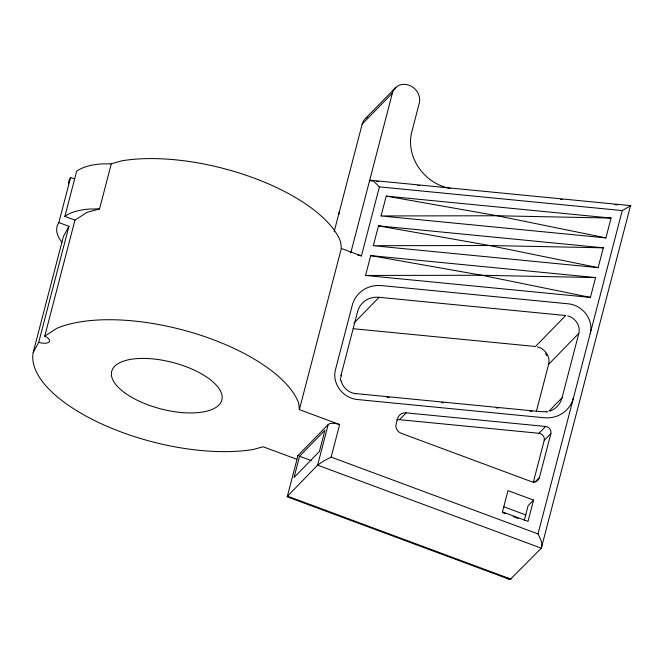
<?xml version="1.0" encoding="UTF-8"?>
<svg xmlns="http://www.w3.org/2000/svg" width="664" height="664" viewBox="0 0 664 664"><rect width="100%" height="100%" fill="white"/><g stroke="black" fill="none" stroke-linecap="round" stroke-linejoin="round"><path stroke-width="1" d="M338.764 214.48L339.362 211.691M340.964 377.26L341.362 374.986M61.993 242.318L59.992 239.629A68.89 29.009 14.6 0 1 58.847 222.581L70.6 177.462L74.268 178.823M111.303 163.767L99.55 208.886L86.876 212.397L74.974 220.133L64.889 216.389L76.634 171.27A68.89 29.009 14.6 0 1 101.592 163.917L111.303 163.767L122.159 160.754A137.68 57.967 14.6 0 1 340.64 241.887L341.329 248.477L299.364 409.605L339.628 424.562L331.153 457.106L322.837 461.505L317.624 465.14L286.989 496.73L510.11 579.589L541.309 548.198C543.268 543.418 539.981 538.222 538.023 533.922L622.251 210.579L630.8 205.641L630.402 206.189M296.667 459.222L263.11 446.764L253.357 449.462A137.68 57.967 14.6 0 1 105.385 425.607A137.68 57.967 14.6 0 1 33.2 352.451L63.42 236.442L68.931 226.333L58.847 222.581M33.2 352.451L38.719 342.342L68.931 226.333M38.719 342.342A9.255 3.901 14.6 0 0 49.111 341.985A9.255 3.901 14.6 0 0 44.754 336.15L74.974 220.133M334.141 231.736L362.171 124.127A14.683 12.956 44.3 0 1 367.723 116.864M339.628 424.562A9.18 3.868 14.6 0 0 328.199 424.528L297.987 455.496L287.412 496.099L511.106 579.166M350.766 252.901L392.374 93.159A14.683 12.956 44.3 0 1 409.19 85.266A14.683 12.956 44.3 0 1 419.291 103.152L411.78 131.978A44.612 39.35 44.3 0 0 450.109 188.427M299.564 456.243L294.027 477.507L319.401 451.503L324.945 430.231L299.564 456.243L311.217 460.567M357.581 254.901A9.18 3.868 14.6 0 1 361.415 255.93L379.41 186.874L373.699 181.247L370.587 180.243L369.566 180.724L371.608 180.923M365.557 275.452L370.719 255.615L595.575 277.569L590.412 297.406L365.557 275.452L481.774 275.269L595.575 277.569M373.309 245.697L378.472 225.868L603.327 247.813L598.156 267.65L373.309 245.697L489.526 245.522L603.327 247.813M381.053 215.949L386.224 196.112L611.071 218.066L605.908 237.903L381.053 215.949L497.27 215.767L611.071 218.066M328.199 424.528L317.624 465.14L541.309 548.198L630.136 207.193M340.873 375.882L357.522 311.956M536.321 411.555L548.63 364.304L578.834 333.336A13.944 12.292 44.3 0 0 567.72 315.881M533.3 482.363L544.231 440.406L550.871 433.592A5.578 4.922 44.3 0 0 545.625 426.471L406.169 412.859A9.669 8.524 44.3 0 0 397.553 418.627L396.076 424.313A7.345 6.474 44.3 0 0 401.122 433.26L531.017 481.491A7.345 6.474 44.3 0 0 539.425 477.549L550.871 433.592M524.336 520.178L528.112 505.677L533.549 500.1L507.985 490.613L502.449 511.878L528.013 521.373L533.549 500.1M550.033 411.058A24.17 21.314 44.3 0 0 562.043 397.794L578.834 333.336M365.656 118.35L395.86 87.391M362.171 124.127L392.374 93.159M353.929 323.119L379.102 297.314L565.371 315.5M396.624 419.856A9.669 8.524 44.3 0 1 399.521 419.673L406.169 412.859M565.703 315.533L535.491 346.5L353.24 328.705M549.095 411.058L562.043 397.794M399.521 419.673L538.977 433.285L545.625 426.471M534.777 482.313L539.425 477.549M44.754 336.15L56.656 328.414A137.68 57.967 14.6 0 1 195.233 333.519A137.68 57.967 14.6 0 1 298.667 403.023L299.364 409.605M546.256 411.638L541.085 411.68L355.032 393.52L355.746 393.627C348.758 392.997 342.599 387.527 341.105 380.679L341.221 381.352M99.55 208.886L89.839 209.035A68.89 29.009 14.6 0 0 64.889 216.389M370.587 180.243L630.8 205.641M376.704 181.421L378.746 181.621M417.772 185.43L419.831 185.638M560.582 199.374L562.632 199.573M614.997 204.686L617.055 204.885M379.41 186.874L622.251 210.579M387.145 397.238L389.195 397.437M441.618 402.558L443.668 402.757M496.091 407.879L498.141 408.078M530.005 411.19L532.063 411.389M386.224 196.112L497.27 215.767L605.908 237.903M378.472 225.868L489.526 245.522L598.156 267.65M370.719 255.615L481.774 275.269L590.412 297.406M341.329 248.477L361.415 255.93M502.59 512.674L505.495 513.745M513.239 516.625L518.078 518.426M331.153 457.106L538.023 533.922M503.619 506.698L525.888 514.974M507.122 578.078L508.749 579.216M545.493 353.638L546.729 355.58M538.977 433.285A5.578 4.922 44.3 0 1 544.231 440.406M537.508 346.849A13.944 12.292 44.3 0 1 548.63 364.304M357.581 311.74A24.17 21.314 44.3 0 1 379.102 297.314M68.442 183.745A68.89 29.009 14.6 0 1 70.6 177.462M297.605 457.463A9.18 3.868 14.6 0 1 297.987 455.496M590.263 333.361A23.124 20.393 44.3 0 0 568.484 303.838L381.891 285.62A33.349 29.415 44.3 0 0 352.186 305.523L335.403 369.972A23.124 20.393 44.3 0 0 357.174 399.504L543.774 417.714A33.349 29.415 44.3 0 0 573.472 397.819M340.424 380.115A13.944 12.292 44.3 0 1 340.449 378.123M547.767 411.738A24.17 21.314 44.3 0 1 546.198 412.053M124.483 392.623A56.905 23.962 14.6 0 0 218.912 405.04A56.905 23.962 14.6 0 0 156.92 359.373A56.905 23.962 14.6 0 0 124.483 392.623"/></g></svg>
